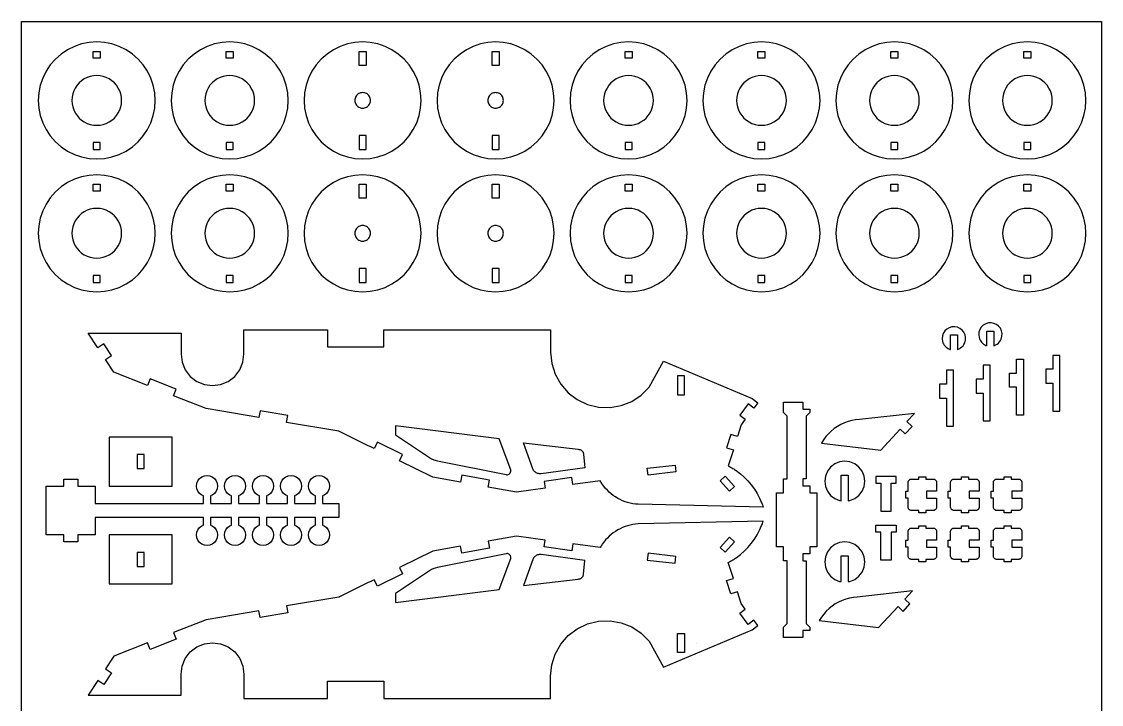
# Model space of a CAD drawing. Extents: x 9.3 to 28.6, y 8.7 to 35.6.
# Drawn here: x 9.27 to 28.61, y 23.38 to 35.61 of the extents above; entities that cross this region are included whole.
import ezdxf

# ---------------------------------------------------------------- set-up
doc = ezdxf.new("R2010")
doc.units = 0
doc.header["$MEASUREMENT"] = 0
doc.layers.get('0').update_dxf_attribs({"linetype": 'CONTINUOUS'})
doc.layers.add('ENGRAVE', color=1, linetype='CONTINUOUS')
doc.layers.add('LAYER_1', color=18, linetype='CONTINUOUS')

msp = doc.modelspace()

# ---------------------------------------------------------------- linework, layer by layer
msp.add_lwpolyline([(9.266, 8.729), (9.266, 35.613), (28.606, 35.613), (28.606, 8.729)], close=True)
at = {"layer": 'ENGRAVE'}
for points in [[(15.964, 28.367), (15.964, 28.21), (16.573, 27.802), (16.609, 27.78), (16.648, 27.762), (16.674, 27.752), (16.715, 27.74), (17.944, 27.495), (17.956, 27.493), (17.969, 27.494), (17.982, 27.497), (17.994, 27.502), (18.004, 27.51), (18.013, 27.519), (18.02, 27.53), (18.025, 27.542), (18.028, 27.554), (18.028, 27.567), (18.026, 27.58), (17.82, 28.137)], [(18.436, 27.571), (18.428, 27.584), (18.421, 27.598), (18.258, 28.064), (19.234, 27.949), (19.246, 27.948), (19.258, 27.946), (19.269, 27.943), (19.28, 27.938), (19.29, 27.932), (19.299, 27.924), (19.308, 27.916), (19.315, 27.906), (19.321, 27.896), (19.326, 27.885), (19.329, 27.873), (19.331, 27.862), (19.356, 27.617), (18.569, 27.512), (18.554, 27.511), (18.538, 27.511), (18.523, 27.513), (18.508, 27.517), (18.494, 27.523), (18.48, 27.53), (18.468, 27.538), (18.456, 27.548), (18.445, 27.559)], [(15.964, 25.206), (17.82, 25.436), (18.026, 25.993), (18.028, 26.006), (18.028, 26.019), (18.025, 26.031), (18.02, 26.043), (18.013, 26.054), (18.004, 26.063), (17.994, 26.071), (17.982, 26.076), (17.969, 26.079), (17.956, 26.08), (17.944, 26.078), (16.715, 25.833), (16.674, 25.821), (16.648, 25.811), (16.609, 25.793), (16.573, 25.771), (15.964, 25.363)], [(18.258, 25.509), (19.234, 25.624), (19.246, 25.625), (19.258, 25.627), (19.269, 25.63), (19.28, 25.635), (19.29, 25.641), (19.299, 25.649), (19.308, 25.657), (19.315, 25.667), (19.321, 25.677), (19.326, 25.688), (19.329, 25.7), (19.331, 25.711), (19.356, 25.956), (18.569, 26.061), (18.554, 26.062), (18.538, 26.062), (18.523, 26.06), (18.508, 26.056), (18.494, 26.05), (18.48, 26.043), (18.468, 26.035), (18.456, 26.025), (18.445, 26.014), (18.436, 26.002), (18.428, 25.989), (18.421, 25.975)]]:
    msp.add_lwpolyline(points, close=True, dxfattribs=at)
at = {"layer": 'LAYER_1'}
for points in [[(9.704, 33.677), (9.78, 33.563), (9.871, 33.46), (9.974, 33.369), (10.088, 33.293), (10.211, 33.232), (10.341, 33.188), (10.475, 33.162), (10.612, 33.153), (10.749, 33.162), (10.883, 33.188), (11.013, 33.232), (11.136, 33.293), (11.25, 33.369), (11.353, 33.46), (11.443, 33.563), (11.519, 33.677), (11.58, 33.8), (11.624, 33.929), (11.651, 34.064), (11.66, 34.201), (11.651, 34.337), (11.624, 34.472), (11.58, 34.602), (11.519, 34.724), (11.443, 34.838), (11.353, 34.941), (11.25, 35.032), (11.136, 35.108), (11.013, 35.169), (10.883, 35.213), (10.749, 35.239), (10.612, 35.248), (10.475, 35.239), (10.341, 35.213), (10.211, 35.169), (10.088, 35.108), (9.974, 35.032), (9.871, 34.941), (9.78, 34.838), (9.704, 34.724), (9.644, 34.602), (9.6, 34.472), (9.573, 34.337), (9.564, 34.201), (9.573, 34.064), (9.6, 33.929), (9.644, 33.8)], [(12.086, 33.677), (12.162, 33.563), (12.252, 33.46), (12.355, 33.369), (12.469, 33.293), (12.592, 33.232), (12.722, 33.188), (12.856, 33.162), (12.993, 33.153), (13.13, 33.162), (13.264, 33.188), (13.394, 33.232), (13.517, 33.293), (13.631, 33.369), (13.734, 33.46), (13.824, 33.563), (13.9, 33.677), (13.961, 33.8), (14.005, 33.929), (14.032, 34.064), (14.041, 34.201), (14.032, 34.337), (14.005, 34.472), (13.961, 34.602), (13.9, 34.724), (13.824, 34.838), (13.734, 34.941), (13.631, 35.032), (13.517, 35.108), (13.394, 35.169), (13.264, 35.213), (13.13, 35.239), (12.993, 35.248), (12.856, 35.239), (12.722, 35.213), (12.592, 35.169), (12.469, 35.108), (12.355, 35.032), (12.252, 34.941), (12.162, 34.838), (12.086, 34.724), (12.025, 34.602), (11.981, 34.472), (11.954, 34.337), (11.945, 34.201), (11.954, 34.064), (11.981, 33.929), (12.025, 33.8)], [(14.467, 33.677), (14.543, 33.563), (14.633, 33.46), (14.736, 33.369), (14.85, 33.293), (14.973, 33.232), (15.103, 33.188), (15.237, 33.162), (15.374, 33.153), (15.511, 33.162), (15.645, 33.188), (15.775, 33.232), (15.898, 33.293), (16.012, 33.369), (16.115, 33.46), (16.206, 33.563), (16.282, 33.677), (16.342, 33.8), (16.386, 33.929), (16.413, 34.064), (16.422, 34.201), (16.413, 34.337), (16.386, 34.472), (16.342, 34.602), (16.282, 34.724), (16.206, 34.838), (16.115, 34.941), (16.012, 35.032), (15.898, 35.108), (15.775, 35.169), (15.645, 35.213), (15.511, 35.239), (15.374, 35.248), (15.237, 35.239), (15.103, 35.213), (14.973, 35.169), (14.85, 35.108), (14.736, 35.032), (14.633, 34.941), (14.543, 34.838), (14.467, 34.724), (14.406, 34.602), (14.362, 34.472), (14.335, 34.337), (14.326, 34.201), (14.335, 34.064), (14.362, 33.929), (14.406, 33.8)], [(16.848, 33.677), (16.924, 33.563), (17.015, 33.46), (17.118, 33.369), (17.232, 33.293), (17.354, 33.232), (17.484, 33.188), (17.619, 33.162), (17.755, 33.153), (17.892, 33.162), (18.027, 33.188), (18.156, 33.232), (18.279, 33.293), (18.393, 33.369), (18.496, 33.46), (18.587, 33.563), (18.663, 33.677), (18.724, 33.8), (18.768, 33.929), (18.794, 34.064), (18.803, 34.201), (18.794, 34.337), (18.768, 34.472), (18.724, 34.602), (18.663, 34.724), (18.587, 34.838), (18.496, 34.941), (18.393, 35.032), (18.279, 35.108), (18.156, 35.169), (18.027, 35.213), (17.892, 35.239), (17.755, 35.248), (17.619, 35.239), (17.484, 35.213), (17.354, 35.169), (17.232, 35.108), (17.118, 35.032), (17.015, 34.941), (16.924, 34.838), (16.848, 34.724), (16.787, 34.602), (16.743, 34.472), (16.717, 34.337), (16.708, 34.201), (16.717, 34.064), (16.743, 33.929), (16.787, 33.8)], [(19.229, 33.677), (19.305, 33.563), (19.396, 33.46), (19.499, 33.369), (19.613, 33.293), (19.736, 33.232), (19.865, 33.188), (20, 33.162), (20.137, 33.153), (20.273, 33.162), (20.408, 33.188), (20.538, 33.232), (20.661, 33.293), (20.775, 33.369), (20.878, 33.46), (20.968, 33.563), (21.044, 33.677), (21.105, 33.8), (21.149, 33.929), (21.176, 34.064), (21.185, 34.201), (21.176, 34.337), (21.149, 34.472), (21.105, 34.602), (21.044, 34.724), (20.968, 34.838), (20.878, 34.941), (20.775, 35.032), (20.661, 35.108), (20.538, 35.169), (20.408, 35.213), (20.273, 35.239), (20.137, 35.248), (20, 35.239), (19.865, 35.213), (19.736, 35.169), (19.613, 35.108), (19.499, 35.032), (19.396, 34.941), (19.305, 34.838), (19.229, 34.724), (19.169, 34.602), (19.125, 34.472), (19.098, 34.337), (19.089, 34.201), (19.098, 34.064), (19.125, 33.929), (19.169, 33.8)], [(21.687, 33.563), (21.777, 33.46), (21.88, 33.369), (21.994, 33.293), (22.117, 33.232), (22.247, 33.188), (22.381, 33.162), (22.518, 33.153), (22.655, 33.162), (22.789, 33.188), (22.919, 33.232), (23.042, 33.293), (23.156, 33.369), (23.259, 33.46), (23.349, 33.563), (23.425, 33.677), (23.486, 33.8), (23.53, 33.929), (23.557, 34.064), (23.566, 34.201), (23.557, 34.337), (23.53, 34.472), (23.486, 34.602), (23.425, 34.724), (23.349, 34.838), (23.259, 34.941), (23.156, 35.032), (23.042, 35.108), (22.919, 35.169), (22.789, 35.213), (22.655, 35.239), (22.518, 35.248), (22.381, 35.239), (22.247, 35.213), (22.117, 35.169), (21.994, 35.108), (21.88, 35.032), (21.777, 34.941), (21.687, 34.838), (21.61, 34.724), (21.55, 34.602), (21.506, 34.472), (21.479, 34.337), (21.47, 34.201), (21.479, 34.064), (21.506, 33.929), (21.55, 33.8), (21.61, 33.677)], [(24.068, 33.563), (24.158, 33.46), (24.261, 33.369), (24.375, 33.293), (24.498, 33.232), (24.628, 33.188), (24.762, 33.162), (24.899, 33.153), (25.036, 33.162), (25.17, 33.188), (25.3, 33.232), (25.423, 33.293), (25.537, 33.369), (25.64, 33.46), (25.73, 33.563), (25.807, 33.677), (25.867, 33.8), (25.911, 33.929), (25.938, 34.064), (25.947, 34.201), (25.938, 34.337), (25.911, 34.472), (25.867, 34.602), (25.807, 34.724), (25.73, 34.838), (25.64, 34.941), (25.537, 35.032), (25.423, 35.108), (25.3, 35.169), (25.17, 35.213), (25.036, 35.239), (24.899, 35.248), (24.762, 35.239), (24.628, 35.213), (24.498, 35.169), (24.375, 35.108), (24.261, 35.032), (24.158, 34.941), (24.068, 34.838), (23.992, 34.724), (23.931, 34.602), (23.887, 34.472), (23.86, 34.337), (23.851, 34.201), (23.86, 34.064), (23.887, 33.929), (23.931, 33.8), (23.992, 33.677)], [(26.449, 33.563), (26.539, 33.46), (26.642, 33.369), (26.756, 33.293), (26.879, 33.232), (27.009, 33.188), (27.144, 33.162), (27.28, 33.153), (27.417, 33.162), (27.552, 33.188), (27.681, 33.232), (27.804, 33.293), (27.918, 33.369), (28.021, 33.46), (28.112, 33.563), (28.188, 33.677), (28.248, 33.8), (28.292, 33.929), (28.319, 34.064), (28.328, 34.201), (28.319, 34.337), (28.292, 34.472), (28.248, 34.602), (28.188, 34.724), (28.112, 34.838), (28.021, 34.941), (27.918, 35.032), (27.804, 35.108), (27.681, 35.169), (27.552, 35.213), (27.417, 35.239), (27.28, 35.248), (27.144, 35.239), (27.009, 35.213), (26.879, 35.169), (26.756, 35.108), (26.642, 35.032), (26.539, 34.941), (26.449, 34.838), (26.373, 34.724), (26.312, 34.602), (26.268, 34.472), (26.241, 34.337), (26.232, 34.201), (26.241, 34.064), (26.268, 33.929), (26.312, 33.8), (26.373, 33.677)], [(10.549, 35.08), (10.674, 35.08), (10.674, 34.955), (10.549, 34.955)], [(12.931, 35.08), (13.056, 35.08), (13.056, 34.955), (12.931, 34.955)], [(15.312, 34.829), (15.312, 35.08), (15.437, 35.08), (15.437, 34.829)], [(17.693, 34.829), (17.693, 35.08), (17.818, 35.08), (17.818, 34.829)], [(20.074, 35.08), (20.199, 35.08), (20.199, 34.955), (20.074, 34.955)], [(22.455, 35.08), (22.58, 35.08), (22.58, 34.955), (22.455, 34.955)], [(24.837, 35.08), (24.962, 35.08), (24.962, 34.955), (24.837, 34.955)], [(27.218, 35.08), (27.343, 35.08), (27.343, 34.955), (27.218, 34.955)], [(10.2, 34.03), (10.226, 33.978), (10.258, 33.929), (10.297, 33.885), (10.341, 33.847), (10.389, 33.815), (10.441, 33.789), (10.496, 33.77), (10.554, 33.759), (10.612, 33.755), (10.67, 33.759), (10.727, 33.77), (10.782, 33.789), (10.835, 33.815), (10.883, 33.847), (10.927, 33.885), (10.965, 33.929), (10.998, 33.978), (11.023, 34.03), (11.042, 34.085), (11.054, 34.142), (11.057, 34.201), (11.054, 34.259), (11.042, 34.316), (11.023, 34.371), (10.998, 34.423), (10.965, 34.472), (10.927, 34.516), (10.883, 34.554), (10.835, 34.586), (10.782, 34.612), (10.727, 34.631), (10.67, 34.642), (10.612, 34.646), (10.554, 34.642), (10.496, 34.631), (10.441, 34.612), (10.389, 34.586), (10.341, 34.554), (10.297, 34.516), (10.258, 34.472), (10.226, 34.423), (10.2, 34.371), (10.181, 34.316), (10.17, 34.259), (10.166, 34.201), (10.17, 34.142), (10.181, 34.085)], [(12.581, 34.03), (12.607, 33.978), (12.64, 33.929), (12.678, 33.885), (12.722, 33.847), (12.77, 33.815), (12.822, 33.789), (12.878, 33.77), (12.935, 33.759), (12.993, 33.755), (13.051, 33.759), (13.108, 33.77), (13.164, 33.789), (13.216, 33.815), (13.264, 33.847), (13.308, 33.885), (13.347, 33.929), (13.379, 33.978), (13.405, 34.03), (13.423, 34.085), (13.435, 34.142), (13.439, 34.201), (13.435, 34.259), (13.423, 34.316), (13.405, 34.371), (13.379, 34.423), (13.347, 34.472), (13.308, 34.516), (13.264, 34.554), (13.216, 34.586), (13.164, 34.612), (13.108, 34.631), (13.051, 34.642), (12.993, 34.646), (12.935, 34.642), (12.878, 34.631), (12.822, 34.612), (12.77, 34.586), (12.722, 34.554), (12.678, 34.516), (12.64, 34.472), (12.607, 34.423), (12.581, 34.371), (12.563, 34.316), (12.551, 34.259), (12.547, 34.201), (12.551, 34.142), (12.563, 34.085)], [(19.725, 34.03), (19.751, 33.978), (19.783, 33.929), (19.822, 33.885), (19.865, 33.847), (19.914, 33.815), (19.966, 33.789), (20.021, 33.77), (20.078, 33.759), (20.137, 33.755), (20.195, 33.759), (20.252, 33.77), (20.307, 33.789), (20.359, 33.815), (20.408, 33.847), (20.452, 33.885), (20.49, 33.929), (20.523, 33.978), (20.548, 34.03), (20.567, 34.085), (20.578, 34.142), (20.582, 34.201), (20.578, 34.259), (20.567, 34.316), (20.548, 34.371), (20.523, 34.423), (20.49, 34.472), (20.452, 34.516), (20.408, 34.554), (20.359, 34.586), (20.307, 34.612), (20.252, 34.631), (20.195, 34.642), (20.137, 34.646), (20.078, 34.642), (20.021, 34.631), (19.966, 34.612), (19.914, 34.586), (19.865, 34.554), (19.822, 34.516), (19.783, 34.472), (19.751, 34.423), (19.725, 34.371), (19.706, 34.316), (19.695, 34.259), (19.691, 34.201), (19.695, 34.142), (19.706, 34.085)], [(22.132, 33.978), (22.164, 33.929), (22.203, 33.885), (22.247, 33.847), (22.295, 33.815), (22.347, 33.789), (22.403, 33.77), (22.46, 33.759), (22.518, 33.755), (22.576, 33.759), (22.633, 33.77), (22.688, 33.789), (22.741, 33.815), (22.789, 33.847), (22.833, 33.885), (22.871, 33.929), (22.904, 33.978), (22.93, 34.03), (22.948, 34.085), (22.96, 34.142), (22.963, 34.201), (22.96, 34.259), (22.948, 34.316), (22.93, 34.371), (22.904, 34.423), (22.871, 34.472), (22.833, 34.516), (22.789, 34.554), (22.741, 34.586), (22.688, 34.612), (22.633, 34.631), (22.576, 34.642), (22.518, 34.646), (22.46, 34.642), (22.403, 34.631), (22.347, 34.612), (22.295, 34.586), (22.247, 34.554), (22.203, 34.516), (22.164, 34.472), (22.132, 34.423), (22.106, 34.371), (22.087, 34.316), (22.076, 34.259), (22.072, 34.201), (22.076, 34.142), (22.087, 34.085), (22.106, 34.03)], [(24.513, 33.978), (24.546, 33.929), (24.584, 33.885), (24.628, 33.847), (24.676, 33.815), (24.729, 33.789), (24.784, 33.77), (24.841, 33.759), (24.899, 33.755), (24.957, 33.759), (25.014, 33.77), (25.07, 33.789), (25.122, 33.815), (25.17, 33.847), (25.214, 33.885), (25.253, 33.929), (25.285, 33.978), (25.311, 34.03), (25.329, 34.085), (25.341, 34.142), (25.345, 34.201), (25.341, 34.259), (25.329, 34.316), (25.311, 34.371), (25.285, 34.423), (25.253, 34.472), (25.214, 34.516), (25.17, 34.554), (25.122, 34.586), (25.07, 34.612), (25.014, 34.631), (24.957, 34.642), (24.899, 34.646), (24.841, 34.642), (24.784, 34.631), (24.729, 34.612), (24.676, 34.586), (24.628, 34.554), (24.584, 34.516), (24.546, 34.472), (24.513, 34.423), (24.487, 34.371), (24.469, 34.316), (24.457, 34.259), (24.454, 34.201), (24.457, 34.142), (24.469, 34.085), (24.487, 34.03)], [(26.927, 33.929), (26.965, 33.885), (27.009, 33.847), (27.058, 33.815), (27.11, 33.789), (27.165, 33.77), (27.222, 33.759), (27.28, 33.755), (27.338, 33.759), (27.396, 33.77), (27.451, 33.789), (27.503, 33.815), (27.552, 33.847), (27.595, 33.885), (27.634, 33.929), (27.666, 33.978), (27.692, 34.03), (27.711, 34.085), (27.722, 34.142), (27.726, 34.201), (27.722, 34.259), (27.711, 34.316), (27.692, 34.371), (27.666, 34.423), (27.634, 34.472), (27.595, 34.516), (27.552, 34.554), (27.503, 34.586), (27.451, 34.612), (27.396, 34.631), (27.338, 34.642), (27.28, 34.646), (27.222, 34.642), (27.165, 34.631), (27.11, 34.612), (27.058, 34.586), (27.009, 34.554), (26.965, 34.516), (26.927, 34.472), (26.894, 34.423), (26.869, 34.371), (26.85, 34.316), (26.839, 34.259), (26.835, 34.201), (26.839, 34.142), (26.85, 34.085), (26.869, 34.03), (26.894, 33.978)], [(15.245, 34.147), (15.253, 34.131), (15.263, 34.115), (15.275, 34.102), (15.289, 34.089), (15.304, 34.079), (15.321, 34.071), (15.338, 34.065), (15.356, 34.062), (15.374, 34.061), (15.393, 34.062), (15.41, 34.065), (15.428, 34.071), (15.444, 34.079), (15.459, 34.089), (15.473, 34.102), (15.485, 34.115), (15.495, 34.131), (15.504, 34.147), (15.509, 34.164), (15.513, 34.182), (15.514, 34.201), (15.513, 34.219), (15.509, 34.237), (15.504, 34.254), (15.495, 34.271), (15.485, 34.286), (15.473, 34.3), (15.459, 34.312), (15.444, 34.322), (15.428, 34.33), (15.41, 34.336), (15.393, 34.339), (15.374, 34.341), (15.356, 34.339), (15.338, 34.336), (15.321, 34.33), (15.304, 34.322), (15.289, 34.312), (15.275, 34.3), (15.263, 34.286), (15.253, 34.271), (15.245, 34.254), (15.239, 34.237), (15.235, 34.219), (15.234, 34.201), (15.235, 34.182), (15.239, 34.164)], [(17.626, 34.147), (17.634, 34.131), (17.644, 34.115), (17.656, 34.102), (17.67, 34.089), (17.685, 34.079), (17.702, 34.071), (17.719, 34.065), (17.737, 34.062), (17.755, 34.061), (17.774, 34.062), (17.792, 34.065), (17.809, 34.071), (17.825, 34.079), (17.841, 34.089), (17.854, 34.102), (17.867, 34.115), (17.877, 34.131), (17.885, 34.147), (17.891, 34.164), (17.894, 34.182), (17.895, 34.201), (17.894, 34.219), (17.891, 34.237), (17.885, 34.254), (17.877, 34.271), (17.867, 34.286), (17.854, 34.3), (17.841, 34.312), (17.825, 34.322), (17.809, 34.33), (17.792, 34.336), (17.774, 34.339), (17.755, 34.341), (17.737, 34.339), (17.719, 34.336), (17.702, 34.33), (17.685, 34.322), (17.67, 34.312), (17.656, 34.3), (17.644, 34.286), (17.634, 34.271), (17.626, 34.254), (17.62, 34.237), (17.617, 34.219), (17.615, 34.201), (17.617, 34.182), (17.62, 34.164)], [(15.312, 33.321), (15.437, 33.321), (15.437, 33.572), (15.312, 33.572)], [(17.693, 33.321), (17.818, 33.321), (17.818, 33.572), (17.693, 33.572)], [(10.549, 33.321), (10.674, 33.321), (10.674, 33.446), (10.549, 33.446)], [(12.931, 33.321), (13.056, 33.321), (13.056, 33.446), (12.931, 33.446)], [(20.074, 33.321), (20.199, 33.321), (20.199, 33.446), (20.074, 33.446)], [(22.455, 33.321), (22.58, 33.321), (22.58, 33.446), (22.455, 33.446)], [(24.837, 33.321), (24.962, 33.321), (24.962, 33.446), (24.837, 33.446)], [(27.218, 33.321), (27.343, 33.321), (27.343, 33.446), (27.218, 33.446)], [(9.704, 31.295), (9.78, 31.181), (9.871, 31.078), (9.974, 30.988), (10.088, 30.912), (10.211, 30.851), (10.341, 30.807), (10.475, 30.78), (10.612, 30.771), (10.749, 30.78), (10.883, 30.807), (11.013, 30.851), (11.136, 30.912), (11.25, 30.988), (11.353, 31.078), (11.443, 31.181), (11.519, 31.295), (11.58, 31.418), (11.624, 31.548), (11.651, 31.683), (11.66, 31.819), (11.651, 31.956), (11.624, 32.091), (11.58, 32.22), (11.519, 32.343), (11.443, 32.457), (11.353, 32.56), (11.25, 32.651), (11.136, 32.727), (11.013, 32.787), (10.883, 32.831), (10.749, 32.858), (10.612, 32.867), (10.475, 32.858), (10.341, 32.831), (10.211, 32.787), (10.088, 32.727), (9.974, 32.651), (9.871, 32.56), (9.78, 32.457), (9.704, 32.343), (9.644, 32.22), (9.6, 32.091), (9.573, 31.956), (9.564, 31.819), (9.573, 31.683), (9.6, 31.548), (9.644, 31.418)], [(10.549, 32.698), (10.674, 32.698), (10.674, 32.573), (10.549, 32.573)], [(12.086, 31.295), (12.162, 31.181), (12.252, 31.078), (12.355, 30.988), (12.469, 30.912), (12.592, 30.851), (12.722, 30.807), (12.856, 30.78), (12.993, 30.771), (13.13, 30.78), (13.264, 30.807), (13.394, 30.851), (13.517, 30.912), (13.631, 30.988), (13.734, 31.078), (13.824, 31.181), (13.9, 31.295), (13.961, 31.418), (14.005, 31.548), (14.032, 31.683), (14.041, 31.819), (14.032, 31.956), (14.005, 32.091), (13.961, 32.22), (13.9, 32.343), (13.824, 32.457), (13.734, 32.56), (13.631, 32.651), (13.517, 32.727), (13.394, 32.787), (13.264, 32.831), (13.13, 32.858), (12.993, 32.867), (12.856, 32.858), (12.722, 32.831), (12.592, 32.787), (12.469, 32.727), (12.355, 32.651), (12.252, 32.56), (12.162, 32.457), (12.086, 32.343), (12.025, 32.22), (11.981, 32.091), (11.954, 31.956), (11.945, 31.819), (11.954, 31.683), (11.981, 31.548), (12.025, 31.418)], [(12.931, 32.698), (13.056, 32.698), (13.056, 32.573), (12.931, 32.573)], [(14.467, 31.295), (14.543, 31.181), (14.633, 31.078), (14.736, 30.988), (14.85, 30.912), (14.973, 30.851), (15.103, 30.807), (15.237, 30.78), (15.374, 30.771), (15.511, 30.78), (15.645, 30.807), (15.775, 30.851), (15.898, 30.912), (16.012, 30.988), (16.115, 31.078), (16.206, 31.181), (16.282, 31.295), (16.342, 31.418), (16.386, 31.548), (16.413, 31.683), (16.422, 31.819), (16.413, 31.956), (16.386, 32.091), (16.342, 32.22), (16.282, 32.343), (16.206, 32.457), (16.115, 32.56), (16.012, 32.651), (15.898, 32.727), (15.775, 32.787), (15.645, 32.831), (15.511, 32.858), (15.374, 32.867), (15.237, 32.858), (15.103, 32.831), (14.973, 32.787), (14.85, 32.727), (14.736, 32.651), (14.633, 32.56), (14.543, 32.457), (14.467, 32.343), (14.406, 32.22), (14.362, 32.091), (14.335, 31.956), (14.326, 31.819), (14.335, 31.683), (14.362, 31.548), (14.406, 31.418)], [(15.312, 32.448), (15.312, 32.698), (15.437, 32.698), (15.437, 32.448)], [(16.924, 31.181), (17.015, 31.078), (17.118, 30.988), (17.232, 30.912), (17.354, 30.851), (17.484, 30.807), (17.619, 30.78), (17.755, 30.771), (17.892, 30.78), (18.027, 30.807), (18.156, 30.851), (18.279, 30.912), (18.393, 30.988), (18.496, 31.078), (18.587, 31.181), (18.663, 31.295), (18.724, 31.418), (18.768, 31.548), (18.794, 31.683), (18.803, 31.819), (18.794, 31.956), (18.768, 32.091), (18.724, 32.22), (18.663, 32.343), (18.587, 32.457), (18.496, 32.56), (18.393, 32.651), (18.279, 32.727), (18.156, 32.787), (18.027, 32.831), (17.892, 32.858), (17.755, 32.867), (17.619, 32.858), (17.484, 32.831), (17.354, 32.787), (17.232, 32.727), (17.118, 32.651), (17.015, 32.56), (16.924, 32.457), (16.848, 32.343), (16.787, 32.22), (16.743, 32.091), (16.717, 31.956), (16.708, 31.819), (16.717, 31.683), (16.743, 31.548), (16.787, 31.418), (16.848, 31.295)], [(17.693, 32.448), (17.693, 32.698), (17.818, 32.698), (17.818, 32.448)], [(19.305, 31.181), (19.396, 31.078), (19.499, 30.988), (19.613, 30.912), (19.736, 30.851), (19.865, 30.807), (20, 30.78), (20.137, 30.771), (20.273, 30.78), (20.408, 30.807), (20.538, 30.851), (20.661, 30.912), (20.775, 30.988), (20.878, 31.078), (20.968, 31.181), (21.044, 31.295), (21.105, 31.418), (21.149, 31.548), (21.176, 31.683), (21.185, 31.819), (21.176, 31.956), (21.149, 32.091), (21.105, 32.22), (21.044, 32.343), (20.968, 32.457), (20.878, 32.56), (20.775, 32.651), (20.661, 32.727), (20.538, 32.787), (20.408, 32.831), (20.273, 32.858), (20.137, 32.867), (20, 32.858), (19.865, 32.831), (19.736, 32.787), (19.613, 32.727), (19.499, 32.651), (19.396, 32.56), (19.305, 32.457), (19.229, 32.343), (19.169, 32.22), (19.125, 32.091), (19.098, 31.956), (19.089, 31.819), (19.098, 31.683), (19.125, 31.548), (19.169, 31.418), (19.229, 31.295)], [(20.074, 32.698), (20.199, 32.698), (20.199, 32.573), (20.074, 32.573)], [(21.687, 31.181), (21.777, 31.078), (21.88, 30.988), (21.994, 30.912), (22.117, 30.851), (22.247, 30.807), (22.381, 30.78), (22.518, 30.771), (22.655, 30.78), (22.789, 30.807), (22.919, 30.851), (23.042, 30.912), (23.156, 30.988), (23.259, 31.078), (23.349, 31.181), (23.425, 31.295), (23.486, 31.418), (23.53, 31.548), (23.557, 31.683), (23.566, 31.819), (23.557, 31.956), (23.53, 32.091), (23.486, 32.22), (23.425, 32.343), (23.349, 32.457), (23.259, 32.56), (23.156, 32.651), (23.042, 32.727), (22.919, 32.787), (22.789, 32.831), (22.655, 32.858), (22.518, 32.867), (22.381, 32.858), (22.247, 32.831), (22.117, 32.787), (21.994, 32.727), (21.88, 32.651), (21.777, 32.56), (21.687, 32.457), (21.61, 32.343), (21.55, 32.22), (21.506, 32.091), (21.479, 31.956), (21.47, 31.819), (21.479, 31.683), (21.506, 31.548), (21.55, 31.418), (21.61, 31.295)], [(22.455, 32.698), (22.58, 32.698), (22.58, 32.573), (22.455, 32.573)], [(24.158, 31.078), (24.261, 30.988), (24.375, 30.912), (24.498, 30.851), (24.628, 30.807), (24.762, 30.78), (24.899, 30.771), (25.036, 30.78), (25.17, 30.807), (25.3, 30.851), (25.423, 30.912), (25.537, 30.988), (25.64, 31.078), (25.73, 31.181), (25.807, 31.295), (25.867, 31.418), (25.911, 31.548), (25.938, 31.683), (25.947, 31.819), (25.938, 31.956), (25.911, 32.091), (25.867, 32.22), (25.807, 32.343), (25.73, 32.457), (25.64, 32.56), (25.537, 32.651), (25.423, 32.727), (25.3, 32.787), (25.17, 32.831), (25.036, 32.858), (24.899, 32.867), (24.762, 32.858), (24.628, 32.831), (24.498, 32.787), (24.375, 32.727), (24.261, 32.651), (24.158, 32.56), (24.068, 32.457), (23.992, 32.343), (23.931, 32.22), (23.887, 32.091), (23.86, 31.956), (23.851, 31.819), (23.86, 31.683), (23.887, 31.548), (23.931, 31.418), (23.992, 31.295), (24.068, 31.181)], [(24.837, 32.573), (24.837, 32.698), (24.962, 32.698), (24.962, 32.573)], [(26.642, 30.988), (26.756, 30.912), (26.879, 30.851), (27.009, 30.807), (27.144, 30.78), (27.28, 30.771), (27.417, 30.78), (27.552, 30.807), (27.681, 30.851), (27.804, 30.912), (27.918, 30.988), (28.021, 31.078), (28.112, 31.181), (28.188, 31.295), (28.248, 31.418), (28.292, 31.548), (28.319, 31.683), (28.328, 31.819), (28.319, 31.956), (28.292, 32.091), (28.248, 32.22), (28.188, 32.343), (28.112, 32.457), (28.021, 32.56), (27.918, 32.651), (27.804, 32.727), (27.681, 32.787), (27.552, 32.831), (27.417, 32.858), (27.28, 32.867), (27.144, 32.858), (27.009, 32.831), (26.879, 32.787), (26.756, 32.727), (26.642, 32.651), (26.539, 32.56), (26.449, 32.457), (26.373, 32.343), (26.312, 32.22), (26.268, 32.091), (26.241, 31.956), (26.232, 31.819), (26.241, 31.683), (26.268, 31.548), (26.312, 31.418), (26.373, 31.295), (26.449, 31.181), (26.539, 31.078)], [(27.218, 32.698), (27.343, 32.698), (27.343, 32.573), (27.218, 32.573)], [(10.2, 31.649), (10.226, 31.597), (10.258, 31.548), (10.297, 31.504), (10.341, 31.466), (10.389, 31.433), (10.441, 31.408), (10.496, 31.389), (10.554, 31.378), (10.612, 31.374), (10.67, 31.378), (10.727, 31.389), (10.782, 31.408), (10.835, 31.433), (10.883, 31.466), (10.927, 31.504), (10.965, 31.548), (10.998, 31.597), (11.023, 31.649), (11.042, 31.704), (11.054, 31.761), (11.057, 31.819), (11.054, 31.877), (11.042, 31.935), (11.023, 31.99), (10.998, 32.042), (10.965, 32.091), (10.927, 32.134), (10.883, 32.173), (10.835, 32.205), (10.782, 32.231), (10.727, 32.25), (10.67, 32.261), (10.612, 32.265), (10.554, 32.261), (10.496, 32.25), (10.441, 32.231), (10.389, 32.205), (10.341, 32.173), (10.297, 32.134), (10.258, 32.091), (10.226, 32.042), (10.2, 31.99), (10.181, 31.935), (10.17, 31.877), (10.166, 31.819), (10.17, 31.761), (10.181, 31.704)], [(12.581, 31.649), (12.607, 31.597), (12.64, 31.548), (12.678, 31.504), (12.722, 31.466), (12.77, 31.433), (12.822, 31.408), (12.878, 31.389), (12.935, 31.378), (12.993, 31.374), (13.051, 31.378), (13.108, 31.389), (13.164, 31.408), (13.216, 31.433), (13.264, 31.466), (13.308, 31.504), (13.347, 31.548), (13.379, 31.597), (13.405, 31.649), (13.423, 31.704), (13.435, 31.761), (13.439, 31.819), (13.435, 31.877), (13.423, 31.935), (13.405, 31.99), (13.379, 32.042), (13.347, 32.091), (13.308, 32.134), (13.264, 32.173), (13.216, 32.205), (13.164, 32.231), (13.108, 32.25), (13.051, 32.261), (12.993, 32.265), (12.935, 32.261), (12.878, 32.25), (12.822, 32.231), (12.77, 32.205), (12.722, 32.173), (12.678, 32.134), (12.64, 32.091), (12.607, 32.042), (12.581, 31.99), (12.563, 31.935), (12.551, 31.877), (12.547, 31.819), (12.551, 31.761), (12.563, 31.704)], [(19.751, 31.597), (19.783, 31.548), (19.822, 31.504), (19.865, 31.466), (19.914, 31.433), (19.966, 31.408), (20.021, 31.389), (20.078, 31.378), (20.137, 31.374), (20.195, 31.378), (20.252, 31.389), (20.307, 31.408), (20.359, 31.433), (20.408, 31.466), (20.452, 31.504), (20.49, 31.548), (20.523, 31.597), (20.548, 31.649), (20.567, 31.704), (20.578, 31.761), (20.582, 31.819), (20.578, 31.877), (20.567, 31.935), (20.548, 31.99), (20.523, 32.042), (20.49, 32.091), (20.452, 32.134), (20.408, 32.173), (20.359, 32.205), (20.307, 32.231), (20.252, 32.25), (20.195, 32.261), (20.137, 32.265), (20.078, 32.261), (20.021, 32.25), (19.966, 32.231), (19.914, 32.205), (19.865, 32.173), (19.822, 32.134), (19.783, 32.091), (19.751, 32.042), (19.725, 31.99), (19.706, 31.935), (19.695, 31.877), (19.691, 31.819), (19.695, 31.761), (19.706, 31.704), (19.725, 31.649)], [(22.132, 31.597), (22.164, 31.548), (22.203, 31.504), (22.247, 31.466), (22.295, 31.433), (22.347, 31.408), (22.403, 31.389), (22.46, 31.378), (22.518, 31.374), (22.576, 31.378), (22.633, 31.389), (22.688, 31.408), (22.741, 31.433), (22.789, 31.466), (22.833, 31.504), (22.871, 31.548), (22.904, 31.597), (22.93, 31.649), (22.948, 31.704), (22.96, 31.761), (22.963, 31.819), (22.96, 31.877), (22.948, 31.935), (22.93, 31.99), (22.904, 32.042), (22.871, 32.091), (22.833, 32.134), (22.789, 32.173), (22.741, 32.205), (22.688, 32.231), (22.633, 32.25), (22.576, 32.261), (22.518, 32.265), (22.46, 32.261), (22.403, 32.25), (22.347, 32.231), (22.295, 32.205), (22.247, 32.173), (22.203, 32.134), (22.164, 32.091), (22.132, 32.042), (22.106, 31.99), (22.087, 31.935), (22.076, 31.877), (22.072, 31.819), (22.076, 31.761), (22.087, 31.704), (22.106, 31.649)], [(24.546, 31.548), (24.584, 31.504), (24.628, 31.466), (24.676, 31.433), (24.729, 31.408), (24.784, 31.389), (24.841, 31.378), (24.899, 31.374), (24.957, 31.378), (25.014, 31.389), (25.07, 31.408), (25.122, 31.433), (25.17, 31.466), (25.214, 31.504), (25.253, 31.548), (25.285, 31.597), (25.311, 31.649), (25.329, 31.704), (25.341, 31.761), (25.345, 31.819), (25.341, 31.877), (25.329, 31.935), (25.311, 31.99), (25.285, 32.042), (25.253, 32.091), (25.214, 32.134), (25.17, 32.173), (25.122, 32.205), (25.07, 32.231), (25.014, 32.25), (24.957, 32.261), (24.899, 32.265), (24.841, 32.261), (24.784, 32.25), (24.729, 32.231), (24.676, 32.205), (24.628, 32.173), (24.584, 32.134), (24.546, 32.091), (24.513, 32.042), (24.487, 31.99), (24.469, 31.935), (24.457, 31.877), (24.454, 31.819), (24.457, 31.761), (24.469, 31.704), (24.487, 31.649), (24.513, 31.597)], [(26.927, 31.548), (26.965, 31.504), (27.009, 31.466), (27.058, 31.433), (27.11, 31.408), (27.165, 31.389), (27.222, 31.378), (27.28, 31.374), (27.338, 31.378), (27.396, 31.389), (27.451, 31.408), (27.503, 31.433), (27.552, 31.466), (27.595, 31.504), (27.634, 31.548), (27.666, 31.597), (27.692, 31.649), (27.711, 31.704), (27.722, 31.761), (27.726, 31.819), (27.722, 31.877), (27.711, 31.935), (27.692, 31.99), (27.666, 32.042), (27.634, 32.091), (27.595, 32.134), (27.552, 32.173), (27.503, 32.205), (27.451, 32.231), (27.396, 32.25), (27.338, 32.261), (27.28, 32.265), (27.222, 32.261), (27.165, 32.25), (27.11, 32.231), (27.058, 32.205), (27.009, 32.173), (26.965, 32.134), (26.927, 32.091), (26.894, 32.042), (26.869, 31.99), (26.85, 31.935), (26.839, 31.877), (26.835, 31.819), (26.839, 31.761), (26.85, 31.704), (26.869, 31.649), (26.894, 31.597)], [(15.253, 31.749), (15.263, 31.734), (15.275, 31.72), (15.289, 31.708), (15.304, 31.698), (15.321, 31.69), (15.338, 31.684), (15.356, 31.68), (15.374, 31.679), (15.393, 31.68), (15.41, 31.684), (15.428, 31.69), (15.444, 31.698), (15.459, 31.708), (15.473, 31.72), (15.485, 31.734), (15.495, 31.749), (15.504, 31.766), (15.509, 31.783), (15.513, 31.801), (15.514, 31.819), (15.513, 31.838), (15.509, 31.856), (15.504, 31.873), (15.495, 31.889), (15.485, 31.905), (15.473, 31.918), (15.459, 31.93), (15.444, 31.941), (15.428, 31.949), (15.41, 31.955), (15.393, 31.958), (15.374, 31.959), (15.356, 31.958), (15.338, 31.955), (15.321, 31.949), (15.304, 31.941), (15.289, 31.93), (15.275, 31.918), (15.263, 31.905), (15.253, 31.889), (15.245, 31.873), (15.239, 31.856), (15.235, 31.838), (15.234, 31.819), (15.235, 31.801), (15.239, 31.783), (15.245, 31.766)], [(17.634, 31.749), (17.644, 31.734), (17.656, 31.72), (17.67, 31.708), (17.685, 31.698), (17.702, 31.69), (17.719, 31.684), (17.737, 31.68), (17.755, 31.679), (17.774, 31.68), (17.792, 31.684), (17.809, 31.69), (17.825, 31.698), (17.841, 31.708), (17.854, 31.72), (17.867, 31.734), (17.877, 31.749), (17.885, 31.766), (17.891, 31.783), (17.894, 31.801), (17.895, 31.819), (17.894, 31.838), (17.891, 31.856), (17.885, 31.873), (17.877, 31.889), (17.867, 31.905), (17.854, 31.918), (17.841, 31.93), (17.825, 31.941), (17.809, 31.949), (17.792, 31.955), (17.774, 31.958), (17.755, 31.959), (17.737, 31.958), (17.719, 31.955), (17.702, 31.949), (17.685, 31.941), (17.67, 31.93), (17.656, 31.918), (17.644, 31.905), (17.634, 31.889), (17.626, 31.873), (17.62, 31.856), (17.617, 31.838), (17.615, 31.819), (17.617, 31.801), (17.62, 31.783), (17.626, 31.766)], [(15.312, 30.94), (15.437, 30.94), (15.437, 31.19), (15.312, 31.19)], [(17.693, 30.94), (17.818, 30.94), (17.818, 31.19), (17.693, 31.19)], [(10.549, 30.94), (10.674, 30.94), (10.674, 31.065), (10.549, 31.065)], [(12.931, 30.94), (13.056, 30.94), (13.056, 31.065), (12.931, 31.065)], [(20.074, 30.94), (20.199, 30.94), (20.199, 31.065), (20.074, 31.065)], [(22.455, 30.94), (22.58, 30.94), (22.58, 31.065), (22.455, 31.065)], [(24.837, 30.94), (24.962, 30.94), (24.962, 31.065), (24.837, 31.065)], [(27.218, 30.94), (27.343, 30.94), (27.343, 31.065), (27.218, 31.065)], [(27.739, 28.632), (27.864, 28.632), (27.864, 29.632), (27.739, 29.632), (27.738, 29.382), (27.613, 29.382), (27.613, 29.131), (27.738, 29.132)], [(26.488, 28.457), (26.613, 28.457), (26.613, 29.457), (26.488, 29.457), (26.487, 29.207), (26.362, 29.207), (26.362, 28.957), (26.488, 28.957)], [(27.085, 28.562), (27.085, 29.062), (26.959, 29.062), (26.959, 29.312), (27.085, 29.312), (27.085, 29.562), (27.21, 29.562), (27.21, 28.562)], [(21.013, 28.926), (21.139, 28.926), (21.139, 29.268), (21.013, 29.268)], [(25.834, 28.366), (25.959, 28.366), (25.959, 29.366), (25.834, 29.366), (25.834, 29.116), (25.708, 29.116), (25.708, 28.865), (25.834, 28.865)], [(22.915, 24.576), (22.915, 24.764), (22.977, 24.827), (22.977, 25.949), (22.915, 25.949), (22.915, 26.2), (22.789, 26.2), (22.789, 27.171), (22.914, 27.171), (22.914, 27.422), (22.977, 27.422), (22.977, 28.544), (22.915, 28.606), (22.915, 28.794), (23.257, 28.794), (23.257, 28.669), (23.383, 28.669), (23.383, 28.606), (23.32, 28.544), (23.32, 27.422), (23.257, 27.422), (23.257, 27.296), (23.383, 27.296), (23.383, 27.171), (23.508, 27.171), (23.508, 26.2), (23.383, 26.2), (23.383, 26.074), (23.257, 26.074), (23.257, 25.949), (23.32, 25.949), (23.32, 24.827), (23.383, 24.764), (23.383, 24.701), (23.257, 24.701), (23.257, 24.576)], [(23.593, 28.061), (24.656, 27.936), (25.002, 28.312), (25.094, 28.227), (25.216, 28.36), (25.124, 28.445), (25.261, 28.593), (24.272, 28.482), (24.203, 28.476), (24.135, 28.463), (24.068, 28.445), (24.002, 28.422), (23.939, 28.393), (23.878, 28.359), (23.821, 28.32), (23.767, 28.276), (23.717, 28.228), (23.671, 28.176), (23.629, 28.12)], [(10.835, 27.291), (11.963, 27.291), (11.963, 28.168), (10.835, 28.168)], [(11.336, 27.604), (11.461, 27.604), (11.461, 27.855), (11.336, 27.855)], [(20.473, 27.609), (20.971, 27.667), (20.986, 27.543), (20.488, 27.484)], [(23.755, 27.122), (23.83, 27.065), (23.916, 27.029), (23.947, 27.025), (23.947, 27.485), (24.072, 27.485), (24.072, 27.025), (24.103, 27.029), (24.19, 27.065), (24.264, 27.122), (24.321, 27.196), (24.357, 27.283), (24.37, 27.376), (24.357, 27.469), (24.321, 27.556), (24.264, 27.631), (24.19, 27.688), (24.103, 27.724), (24.01, 27.736), (23.916, 27.724), (23.83, 27.688), (23.755, 27.631), (23.698, 27.556), (23.662, 27.469), (23.65, 27.376), (23.662, 27.283), (23.698, 27.196)], [(9.707, 26.414), (9.707, 27.291), (10.02, 27.291), (10.02, 27.416), (10.271, 27.416), (10.271, 27.291), (10.584, 27.291), (10.584, 26.978), (12.525, 26.978), (12.525, 27.115), (12.493, 27.128), (12.455, 27.158), (12.425, 27.197), (12.406, 27.242), (12.399, 27.291), (12.406, 27.34), (12.425, 27.385), (12.455, 27.424), (12.493, 27.454), (12.539, 27.473), (12.587, 27.479), (12.636, 27.473), (12.681, 27.454), (12.72, 27.424), (12.75, 27.385), (12.769, 27.34), (12.775, 27.291), (12.769, 27.242), (12.75, 27.197), (12.72, 27.158), (12.681, 27.128), (12.65, 27.115), (12.65, 26.978), (13.026, 26.978), (13.026, 27.115), (12.995, 27.128), (12.956, 27.158), (12.926, 27.197), (12.907, 27.242), (12.901, 27.291), (12.907, 27.34), (12.926, 27.385), (12.956, 27.424), (12.995, 27.454), (13.04, 27.473), (13.089, 27.479), (13.137, 27.473), (13.183, 27.454), (13.222, 27.424), (13.252, 27.385), (13.27, 27.34), (13.277, 27.291), (13.27, 27.242), (13.252, 27.197), (13.222, 27.158), (13.183, 27.128), (13.151, 27.115), (13.151, 26.978), (13.527, 26.978), (13.527, 27.115), (13.496, 27.128), (13.457, 27.158), (13.427, 27.197), (13.408, 27.242), (13.402, 27.291), (13.408, 27.34), (13.427, 27.385), (13.457, 27.424), (13.496, 27.454), (13.541, 27.473), (13.59, 27.479), (13.639, 27.473), (13.684, 27.454), (13.723, 27.424), (13.753, 27.385), (13.772, 27.34), (13.778, 27.291), (13.772, 27.242), (13.753, 27.197), (13.723, 27.158), (13.684, 27.128), (13.653, 27.115), (13.653, 26.978), (14.029, 26.978), (14.029, 27.115), (13.997, 27.128), (13.958, 27.158), (13.929, 27.197), (13.91, 27.242), (13.903, 27.291), (13.91, 27.34), (13.929, 27.385), (13.958, 27.424), (13.997, 27.454), (14.043, 27.473), (14.091, 27.479), (14.14, 27.473), (14.185, 27.454), (14.224, 27.424), (14.254, 27.385), (14.273, 27.34), (14.279, 27.291), (14.273, 27.242), (14.254, 27.197), (14.224, 27.158), (14.185, 27.128), (14.154, 27.115), (14.154, 26.978), (14.53, 26.978), (14.53, 27.115), (14.499, 27.128), (14.46, 27.158), (14.43, 27.197), (14.411, 27.242), (14.405, 27.291), (14.411, 27.34), (14.43, 27.385), (14.46, 27.424), (14.499, 27.454), (14.544, 27.473), (14.593, 27.479), (14.641, 27.473), (14.687, 27.454), (14.726, 27.424), (14.756, 27.385), (14.774, 27.34), (14.781, 27.291), (14.774, 27.242), (14.756, 27.197), (14.726, 27.158), (14.687, 27.128), (14.655, 27.115), (14.655, 26.978), (14.949, 26.978), (14.949, 26.727), (14.655, 26.727), (14.655, 26.59), (14.687, 26.577), (14.726, 26.547), (14.756, 26.508), (14.774, 26.462), (14.781, 26.414), (14.774, 26.365), (14.756, 26.32), (14.726, 26.281), (14.687, 26.251), (14.641, 26.232), (14.593, 26.226), (14.544, 26.232), (14.499, 26.251), (14.46, 26.281), (14.43, 26.32), (14.411, 26.365), (14.405, 26.414), (14.411, 26.462), (14.43, 26.508), (14.46, 26.547), (14.499, 26.577), (14.53, 26.59), (14.53, 26.727), (14.154, 26.727), (14.154, 26.59), (14.185, 26.577), (14.224, 26.547), (14.254, 26.508), (14.273, 26.462), (14.279, 26.414), (14.273, 26.365), (14.254, 26.32), (14.224, 26.281), (14.185, 26.251), (14.14, 26.232), (14.091, 26.226), (14.043, 26.232), (13.997, 26.251), (13.958, 26.281), (13.929, 26.32), (13.91, 26.365), (13.903, 26.414), (13.91, 26.462), (13.929, 26.508), (13.958, 26.547), (13.997, 26.577), (14.029, 26.59), (14.029, 26.727), (13.653, 26.727), (13.653, 26.59), (13.684, 26.577), (13.723, 26.547), (13.753, 26.508), (13.772, 26.462), (13.778, 26.414), (13.772, 26.365), (13.753, 26.32), (13.723, 26.281), (13.684, 26.251), (13.639, 26.232), (13.59, 26.226), (13.541, 26.232), (13.496, 26.251), (13.457, 26.281), (13.427, 26.32), (13.408, 26.365), (13.402, 26.414), (13.408, 26.462), (13.427, 26.508), (13.457, 26.547), (13.496, 26.577), (13.527, 26.59), (13.527, 26.727), (13.151, 26.727), (13.151, 26.59), (13.183, 26.577), (13.222, 26.547), (13.252, 26.508), (13.27, 26.462), (13.277, 26.414), (13.27, 26.365), (13.252, 26.32), (13.222, 26.281), (13.183, 26.251), (13.137, 26.232), (13.089, 26.226), (13.04, 26.232), (12.995, 26.251), (12.956, 26.281), (12.926, 26.32), (12.907, 26.365), (12.901, 26.414), (12.907, 26.462), (12.926, 26.508), (12.956, 26.547), (12.995, 26.577), (13.026, 26.59), (13.026, 26.727), (12.65, 26.727), (12.65, 26.59), (12.681, 26.577), (12.72, 26.547), (12.75, 26.508), (12.769, 26.462), (12.775, 26.414), (12.769, 26.365), (12.75, 26.32), (12.72, 26.281), (12.681, 26.251), (12.636, 26.232), (12.587, 26.226), (12.539, 26.232), (12.493, 26.251), (12.455, 26.281), (12.425, 26.32), (12.406, 26.365), (12.399, 26.414), (12.406, 26.462), (12.425, 26.508), (12.455, 26.547), (12.493, 26.577), (12.525, 26.59), (12.525, 26.727), (10.584, 26.727), (10.584, 26.414), (10.271, 26.414), (10.271, 26.288), (10.02, 26.288), (10.02, 26.414)], [(21.775, 27.382), (21.868, 27.467), (22.037, 27.283), (21.945, 27.198)], [(24.658, 26.838), (24.839, 26.838), (24.839, 27.339), (24.929, 27.339), (24.929, 27.464), (24.568, 27.464), (24.568, 27.339), (24.658, 27.339)], [(25.163, 26.872), (25.157, 26.878), (25.153, 26.884), (25.149, 26.892), (25.146, 26.9), (25.145, 26.908), (25.144, 26.916), (25.144, 27.072), (25.103, 27.072), (25.103, 27.197), (25.144, 27.197), (25.144, 27.353), (25.145, 27.361), (25.146, 27.369), (25.149, 27.377), (25.153, 27.384), (25.157, 27.391), (25.163, 27.397), (25.169, 27.403), (25.176, 27.407), (25.183, 27.411), (25.191, 27.414), (25.199, 27.415), (25.207, 27.416), (25.337, 27.416), (25.337, 27.457), (25.462, 27.457), (25.462, 27.416), (25.592, 27.416), (25.6, 27.415), (25.608, 27.414), (25.616, 27.411), (25.623, 27.407), (25.63, 27.403), (25.636, 27.397), (25.642, 27.391), (25.646, 27.384), (25.65, 27.377), (25.653, 27.369), (25.654, 27.361), (25.655, 27.353), (25.655, 27.197), (25.474, 27.197), (25.474, 27.072), (25.655, 27.072), (25.655, 26.916), (25.654, 26.908), (25.653, 26.9), (25.65, 26.892), (25.646, 26.884), (25.642, 26.878), (25.636, 26.872), (25.63, 26.866), (25.623, 26.862), (25.616, 26.858), (25.608, 26.855), (25.6, 26.854), (25.592, 26.853), (25.462, 26.853), (25.462, 26.812), (25.337, 26.812), (25.337, 26.853), (25.207, 26.853), (25.199, 26.854), (25.191, 26.855), (25.183, 26.858), (25.176, 26.862), (25.169, 26.866)], [(25.924, 26.872), (25.919, 26.878), (25.914, 26.884), (25.911, 26.892), (25.908, 26.9), (25.906, 26.908), (25.906, 26.916), (25.906, 27.072), (25.864, 27.072), (25.864, 27.197), (25.906, 27.197), (25.906, 27.353), (25.906, 27.361), (25.908, 27.369), (25.911, 27.377), (25.914, 27.384), (25.919, 27.391), (25.924, 27.397), (25.93, 27.403), (25.937, 27.407), (25.945, 27.411), (25.952, 27.414), (25.96, 27.415), (25.968, 27.416), (26.098, 27.416), (26.098, 27.457), (26.224, 27.457), (26.224, 27.416), (26.354, 27.416), (26.362, 27.415), (26.37, 27.414), (26.378, 27.411), (26.385, 27.407), (26.392, 27.403), (26.398, 27.397), (26.403, 27.391), (26.408, 27.384), (26.412, 27.377), (26.414, 27.369), (26.416, 27.361), (26.416, 27.353), (26.416, 27.197), (26.236, 27.197), (26.236, 27.072), (26.416, 27.072), (26.416, 26.916), (26.416, 26.908), (26.414, 26.9), (26.412, 26.892), (26.408, 26.884), (26.403, 26.878), (26.398, 26.872), (26.392, 26.866), (26.385, 26.862), (26.378, 26.858), (26.37, 26.855), (26.362, 26.854), (26.354, 26.853), (26.224, 26.853), (26.224, 26.812), (26.098, 26.812), (26.098, 26.853), (25.968, 26.853), (25.96, 26.854), (25.952, 26.855), (25.945, 26.858), (25.937, 26.862), (25.93, 26.866)], [(26.689, 26.872), (26.684, 26.878), (26.679, 26.884), (26.676, 26.892), (26.673, 26.9), (26.671, 26.908), (26.671, 26.916), (26.671, 27.072), (26.629, 27.072), (26.629, 27.197), (26.671, 27.197), (26.671, 27.353), (26.671, 27.361), (26.673, 27.369), (26.676, 27.377), (26.679, 27.384), (26.684, 27.391), (26.689, 27.397), (26.695, 27.403), (26.702, 27.407), (26.709, 27.411), (26.717, 27.414), (26.725, 27.415), (26.733, 27.416), (26.863, 27.416), (26.863, 27.457), (26.989, 27.457), (26.989, 27.416), (27.119, 27.416), (27.127, 27.415), (27.135, 27.414), (27.143, 27.411), (27.15, 27.407), (27.157, 27.403), (27.163, 27.397), (27.168, 27.391), (27.173, 27.384), (27.176, 27.377), (27.179, 27.369), (27.181, 27.361), (27.181, 27.353), (27.181, 27.197), (27.001, 27.197), (27.001, 27.072), (27.181, 27.072), (27.181, 26.916), (27.181, 26.908), (27.179, 26.9), (27.176, 26.892), (27.173, 26.884), (27.168, 26.878), (27.163, 26.872), (27.157, 26.866), (27.15, 26.862), (27.143, 26.858), (27.135, 26.855), (27.127, 26.854), (27.119, 26.853), (26.989, 26.853), (26.989, 26.812), (26.863, 26.812), (26.863, 26.853), (26.733, 26.853), (26.725, 26.854), (26.717, 26.855), (26.709, 26.858), (26.702, 26.862), (26.695, 26.866)], [(24.658, 25.962), (24.658, 26.462), (24.568, 26.462), (24.568, 26.588), (24.929, 26.588), (24.929, 26.462), (24.839, 26.462), (24.839, 25.962)], [(25.163, 25.994), (25.157, 26), (25.153, 26.007), (25.149, 26.015), (25.146, 26.022), (25.145, 26.03), (25.144, 26.038), (25.144, 26.195), (25.103, 26.195), (25.103, 26.32), (25.144, 26.32), (25.144, 26.476), (25.145, 26.484), (25.146, 26.492), (25.149, 26.5), (25.153, 26.507), (25.157, 26.514), (25.163, 26.52), (25.169, 26.526), (25.176, 26.53), (25.183, 26.534), (25.191, 26.536), (25.199, 26.538), (25.207, 26.538), (25.337, 26.538), (25.337, 26.58), (25.462, 26.58), (25.462, 26.538), (25.592, 26.538), (25.6, 26.538), (25.608, 26.536), (25.616, 26.534), (25.623, 26.53), (25.63, 26.526), (25.636, 26.52), (25.642, 26.514), (25.646, 26.507), (25.65, 26.5), (25.653, 26.492), (25.654, 26.484), (25.655, 26.476), (25.655, 26.32), (25.474, 26.32), (25.474, 26.195), (25.655, 26.195), (25.655, 26.038), (25.654, 26.03), (25.653, 26.022), (25.65, 26.015), (25.646, 26.007), (25.642, 26), (25.636, 25.994), (25.63, 25.989), (25.623, 25.984), (25.616, 25.981), (25.608, 25.978), (25.6, 25.976), (25.592, 25.976), (25.462, 25.976), (25.462, 25.934), (25.337, 25.934), (25.337, 25.976), (25.207, 25.976), (25.199, 25.976), (25.191, 25.978), (25.183, 25.981), (25.176, 25.984), (25.169, 25.989)], [(25.924, 25.994), (25.919, 26), (25.914, 26.007), (25.911, 26.015), (25.908, 26.022), (25.906, 26.03), (25.906, 26.038), (25.906, 26.195), (25.864, 26.195), (25.864, 26.32), (25.906, 26.32), (25.906, 26.476), (25.906, 26.484), (25.908, 26.492), (25.911, 26.5), (25.914, 26.507), (25.919, 26.514), (25.924, 26.52), (25.93, 26.526), (25.937, 26.53), (25.945, 26.534), (25.952, 26.536), (25.96, 26.538), (25.968, 26.538), (26.098, 26.538), (26.098, 26.58), (26.224, 26.58), (26.224, 26.538), (26.354, 26.538), (26.362, 26.538), (26.37, 26.536), (26.378, 26.534), (26.385, 26.53), (26.392, 26.526), (26.398, 26.52), (26.403, 26.514), (26.408, 26.507), (26.412, 26.5), (26.414, 26.492), (26.416, 26.484), (26.416, 26.476), (26.416, 26.32), (26.236, 26.32), (26.236, 26.195), (26.416, 26.195), (26.416, 26.038), (26.416, 26.03), (26.414, 26.022), (26.412, 26.015), (26.408, 26.007), (26.403, 26), (26.398, 25.994), (26.392, 25.989), (26.385, 25.984), (26.378, 25.981), (26.37, 25.978), (26.362, 25.976), (26.354, 25.976), (26.224, 25.976), (26.224, 25.934), (26.098, 25.934), (26.098, 25.976), (25.968, 25.976), (25.96, 25.976), (25.952, 25.978), (25.945, 25.981), (25.937, 25.984), (25.93, 25.989)], [(26.689, 25.994), (26.684, 26), (26.679, 26.007), (26.676, 26.015), (26.673, 26.022), (26.671, 26.03), (26.671, 26.038), (26.671, 26.195), (26.629, 26.195), (26.629, 26.32), (26.671, 26.32), (26.671, 26.476), (26.671, 26.484), (26.673, 26.492), (26.676, 26.5), (26.679, 26.507), (26.684, 26.514), (26.689, 26.52), (26.695, 26.526), (26.702, 26.53), (26.709, 26.534), (26.717, 26.536), (26.725, 26.538), (26.733, 26.538), (26.863, 26.538), (26.863, 26.58), (26.989, 26.58), (26.989, 26.538), (27.119, 26.538), (27.127, 26.538), (27.135, 26.536), (27.143, 26.534), (27.15, 26.53), (27.157, 26.526), (27.163, 26.52), (27.168, 26.514), (27.173, 26.507), (27.176, 26.5), (27.179, 26.492), (27.181, 26.484), (27.181, 26.476), (27.181, 26.32), (27.001, 26.32), (27.001, 26.195), (27.181, 26.195), (27.181, 26.038), (27.181, 26.03), (27.179, 26.022), (27.176, 26.015), (27.173, 26.007), (27.168, 26), (27.163, 25.994), (27.157, 25.989), (27.15, 25.984), (27.143, 25.981), (27.135, 25.978), (27.127, 25.976), (27.119, 25.976), (26.989, 25.976), (26.989, 25.934), (26.863, 25.934), (26.863, 25.976), (26.733, 25.976), (26.725, 25.976), (26.717, 25.978), (26.709, 25.981), (26.702, 25.984), (26.695, 25.989)], [(10.835, 26.414), (10.835, 25.536), (11.963, 25.536), (11.963, 26.414)], [(22.037, 26.29), (21.945, 26.375), (21.775, 26.191), (21.868, 26.106)], [(23.755, 25.675), (23.83, 25.618), (23.916, 25.582), (23.947, 25.578), (23.947, 26.038), (24.072, 26.038), (24.072, 25.578), (24.103, 25.582), (24.19, 25.618), (24.264, 25.675), (24.321, 25.75), (24.357, 25.837), (24.37, 25.93), (24.357, 26.023), (24.321, 26.11), (24.264, 26.184), (24.19, 26.241), (24.103, 26.277), (24.01, 26.29), (23.916, 26.277), (23.83, 26.241), (23.755, 26.184), (23.698, 26.11), (23.662, 26.023), (23.65, 25.93), (23.662, 25.837), (23.698, 25.75)], [(11.336, 25.85), (11.461, 25.85), (11.461, 26.1), (11.336, 26.1)], [(20.473, 25.965), (20.971, 25.906), (20.986, 26.03), (20.488, 26.089)], [(23.59, 24.939), (23.553, 24.88), (24.616, 24.755), (24.963, 25.13), (25.055, 25.045), (25.177, 25.178), (25.085, 25.263), (25.221, 25.411), (24.233, 25.3), (24.164, 25.294), (24.095, 25.282), (24.028, 25.264), (23.963, 25.24), (23.9, 25.211), (23.839, 25.177), (23.782, 25.138), (23.728, 25.094), (23.677, 25.046), (23.632, 24.994)], [(21.013, 24.305), (21.013, 24.647), (21.139, 24.647), (21.139, 24.305)]]:
    msp.add_lwpolyline(points, close=True, dxfattribs=at)
for points in [[(26.555, 29.805), (26.555, 30.068), (26.68, 30.068), (26.68, 29.805, 0.06972), (26.739, 29.835, 0.143919), (26.812, 29.925, 0.513852), (26.631, 30.215, 0.513741), (26.415, 29.951, 0.115135), (26.46, 29.867, 0.11491), (26.537, 29.811, 0.024411), (26.546, 29.808, -0.008136)], [(10.631, 29.768), (10.459, 30.031), (12.122, 30.031), (12.122, 29.654), (12.141, 29.508), (12.197, 29.372), (12.287, 29.255), (12.404, 29.166), (12.54, 29.11), (12.685, 29.09), (12.831, 29.11), (12.967, 29.166), (13.084, 29.255), (13.173, 29.372), (13.23, 29.508), (13.249, 29.654), (13.249, 30.092), (14.746, 30.092), (14.746, 29.782), (15.754, 29.782), (15.754, 30.092), (18.739, 30.092), (18.739, 29.69), (18.76, 29.487), (18.822, 29.293), (18.922, 29.115), (19.056, 28.962), (19.219, 28.839), (19.403, 28.751), (19.601, 28.703), (19.805, 28.696), (20.005, 28.731), (20.195, 28.806), (20.365, 28.918), (20.509, 29.062), (20.761, 29.531), (22.353, 28.857), (22.453, 28.781), (22.379, 28.685), (22.28, 28.761), (22.128, 28.562), (22.227, 28.486), (22.154, 28.39), (22.088, 28.18), (21.969, 28.217), (21.894, 27.978), (22.014, 27.94), (21.924, 27.653, -0.005678), (22.005, 27.606, -0.018659), (22.065, 27.567, -0.147057), (22.521, 26.99, -0.012168), (22.536, 26.951, 0.004056), (22.549, 26.912), (20.31, 26.963, -0.114036), (19.944, 27.07, -0.115553), (19.667, 27.324, -0.015689), (19.649, 27.354, 0.005229), (19.631, 27.383), (19.138, 27.317), (19.122, 27.441), (18.625, 27.374), (18.642, 27.25), (18.13, 27.182), (17.622, 27.272), (17.644, 27.396), (17.15, 27.484), (17.128, 27.36), (16.629, 27.449), (16.033, 27.741), (16.088, 27.854), (15.638, 28.074), (15.583, 27.961, -0.000989), (15.296, 28.102, 0.002966), (15.009, 28.242, -0.003154), (14.959, 28.266, 0.038717), (14.946, 28.271), (14.011, 28.432), (14.032, 28.556), (13.538, 28.641), (13.517, 28.517), (12.569, 28.681), (11.989, 28.909), (12.035, 29.026), (11.569, 29.209), (11.523, 29.093), (10.917, 29.331), (10.768, 29.558), (10.873, 29.627), (10.736, 29.837)], [(25.901, 29.736), (25.901, 29.998), (26.026, 29.998), (26.026, 29.736, 0.06972), (26.085, 29.765, 0.143919), (26.158, 29.855, 0.513852), (25.978, 30.145, 0.513741), (25.761, 29.881, 0.115135), (25.806, 29.797, 0.11491), (25.884, 29.742, 0.024411), (25.892, 29.739, -0.008136)], [(10.459, 23.542), (12.122, 23.542), (12.122, 23.919), (12.141, 24.065), (12.197, 24.201), (12.287, 24.318), (12.404, 24.407), (12.54, 24.463), (12.685, 24.483), (12.831, 24.463), (12.967, 24.407), (13.084, 24.318), (13.173, 24.201), (13.23, 24.065), (13.249, 23.919), (13.249, 23.481), (14.746, 23.481), (14.746, 23.791), (15.754, 23.791), (15.754, 23.481), (18.739, 23.481), (18.739, 23.883), (18.76, 24.086), (18.822, 24.28), (18.922, 24.458), (19.056, 24.611), (19.219, 24.734), (19.403, 24.822), (19.601, 24.87), (19.805, 24.877), (20.005, 24.842), (20.195, 24.767), (20.365, 24.655), (20.509, 24.511), (20.761, 24.042), (22.353, 24.716), (22.453, 24.792), (22.379, 24.888), (22.28, 24.812), (22.128, 25.011), (22.227, 25.087), (22.154, 25.183), (22.088, 25.393), (21.969, 25.356), (21.894, 25.595), (22.014, 25.633), (21.924, 25.92, 0.005678), (22.005, 25.967, 0.018659), (22.065, 26.006, 0.147057), (22.521, 26.583, 0.012168), (22.536, 26.622, -0.004056), (22.549, 26.661), (20.31, 26.611, 0.114036), (19.944, 26.503, 0.115553), (19.667, 26.249, 0.015689), (19.649, 26.22, -0.005229), (19.631, 26.19), (19.138, 26.256), (19.122, 26.132), (18.625, 26.199), (18.642, 26.323), (18.13, 26.391), (17.622, 26.301), (17.644, 26.177), (17.15, 26.089), (17.128, 26.213), (16.629, 26.124), (16.033, 25.832), (16.088, 25.719), (15.638, 25.499), (15.583, 25.612, 0.000989), (15.296, 25.471, -0.002966), (15.009, 25.331, 0.003154), (14.959, 25.307, -0.038717), (14.946, 25.302), (14.011, 25.141), (14.032, 25.017), (13.538, 24.932), (13.517, 25.056), (12.569, 24.892), (11.989, 24.664), (12.035, 24.547), (11.569, 24.364), (11.523, 24.48), (10.917, 24.242), (10.768, 24.015), (10.873, 23.946), (10.736, 23.736), (10.631, 23.805)]]:
    msp.add_lwpolyline(points, format="xyb", close=True, dxfattribs=at)
msp.add_lwpolyline([(21.357, 24.46), (21.358, 24.46)], dxfattribs=at)

doc.saveas('drawing.dxf')
